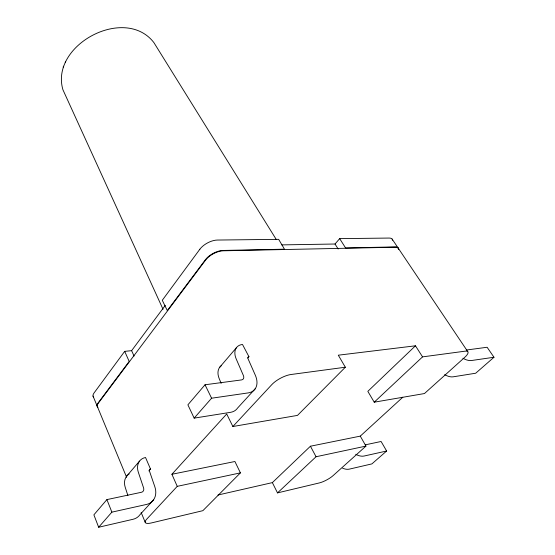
<?xml version="1.0" encoding="UTF-8"?>
<svg xmlns="http://www.w3.org/2000/svg" width="555" height="555" viewBox="0 0 555 555"><rect width="100%" height="100%" fill="white"/><g stroke="black" fill="none" stroke-linecap="round" stroke-linejoin="round"><path stroke-width="0.83" d="M276.321 239.573L153.915 42.638C125.028 4.988 49.756 44.948 62.93 89.771L163.038 309.295M63.173 67.072L63.547 66.218M65.268 62.292L65.608 61.515M165.3 305.347L131.618 350.67L124.688 351.35L94.079 392.926A12.071 4.96 -24.2 0 0 93.635 397.186M126.582 476.28L139.555 461.094M219.641 367.341L236.458 347.652M98.658 527.25L111.874 512.147L146.555 504.433A18.037 14.139 46.5 0 0 154.796 486.631L149.475 471.133A2.206 1.693 45.5 0 1 150.488 469.024L145.535 457.507A15.422 11.842 45.5 0 0 138.32 472.215L143.565 487.852A4.509 3.531 46.5 0 1 141.463 492.271L106.907 499.597L93.885 514.839L98.658 527.25L133.013 519.286A17.698 14.159 47.3 0 0 139.985 514.672L153.555 499.847M194.16 418.13L211.587 398.212L248.224 392.898A20.604 13.632 42.7 0 0 255.293 375.152L248.057 358.773A2.511 1.616 42.2 0 1 248.931 356.678L242.5 344.468A17.566 11.343 42.2 0 0 236.222 358.981L243.381 375.513A5.148 3.406 42.7 0 1 241.557 379.918L205.024 384.775L187.888 404.831L194.16 418.13L230.512 412.337A20.16 13.771 43.2 0 0 237.575 408.05L255.279 388.701M281.801 244.894L335.019 244.013L339.667 238.636L389.145 238.06A12.002 4.905 -32.2 0 1 392.614 240.246M148.837 470.904L150.488 469.024M247.794 357.982L248.931 356.678M171.904 474.268L234.918 461.51L240.412 472.874L202.866 510.676L151.376 522.942A13.049 3.795 -25.4 0 1 146.534 519.369L177.239 486.346L171.904 474.268L226.697 413.988L232.871 426.511L297.501 415.39L345.342 367.223L338.3 355.193L415.466 345.8L422.556 356.872L464.972 351.19A12.966 3.746 -31 0 1 464.604 357.475L424.45 393.55L374.23 402.188L367.826 391.351L415.466 345.8M232.871 426.511L271.832 384.601A15.172 5.328 -28.3 0 1 291 374.507L345.342 367.223M217.962 495.018L272.366 482.614L310.432 446.22L360.278 436.126L402.798 397.227M272.366 482.614L277.507 492.895L316.059 456.737L365.96 446.095L360.278 436.126M374.23 402.188L422.556 356.872M365.96 446.095L333.09 475.628A11.135 2.872 -28.2 0 1 319.271 482.947L277.507 492.895M365.273 444.846L381.105 441.489L386.634 451.014L371.885 463.897L349.407 469.107A15.096 9.49 48.9 0 1 342.56 468.184M466.297 350.038L487.123 347.263L493.985 357.254L475.697 373.224L453.178 376.817A16.823 8.783 45.6 0 1 444.673 374.687M386.634 451.014L364.122 456.023A15.339 9.414 48.3 0 1 355.734 454.295M177.239 486.346L240.412 472.874M493.985 357.254L471.507 360.514A17.136 8.623 45.2 0 1 462.932 358.266M392.114 239.045L398.039 247.87M398.247 248.175L467.782 351.655M339.667 238.636L345.571 247.932L395.084 246.919A12.078 4.822 -32.1 0 1 398.525 249.049M335.019 244.013L338.161 249.015M310.432 446.22L316.059 456.737M205.024 384.775L211.587 398.212M131.618 350.67L134.06 356.067M124.688 351.35L129.19 361.437L98.186 402.819A12.148 4.877 -24.3 0 0 97.708 407.037M221.154 383.345L219.211 378.656A17.191 11.468 42.6 0 1 221.473 365.579M93.018 396.041L97.097 405.906M97.243 406.253L126.63 477.349M141.157 512.494L145.119 522.082M106.907 499.597L111.874 512.147M127.872 495.504L125.236 487.352A15.138 11.87 46.2 0 1 129.183 473.942M97.846 407.377A12.154 4.877 -24.3 0 1 98.325 403.166L205.627 260.045A13.965 6.681 -28.3 0 1 223.283 250.804L395.285 247.225A12.078 4.815 -32.1 0 1 398.733 249.355M199.869 249.216L162.282 300.283L167.298 310.578L205.433 259.678A13.965 6.681 -28.3 0 1 223.082 250.444L284.479 249.188L278.659 239.344L217.393 240.051A13.861 6.778 -28.3 0 0 199.869 249.216"/></g></svg>
